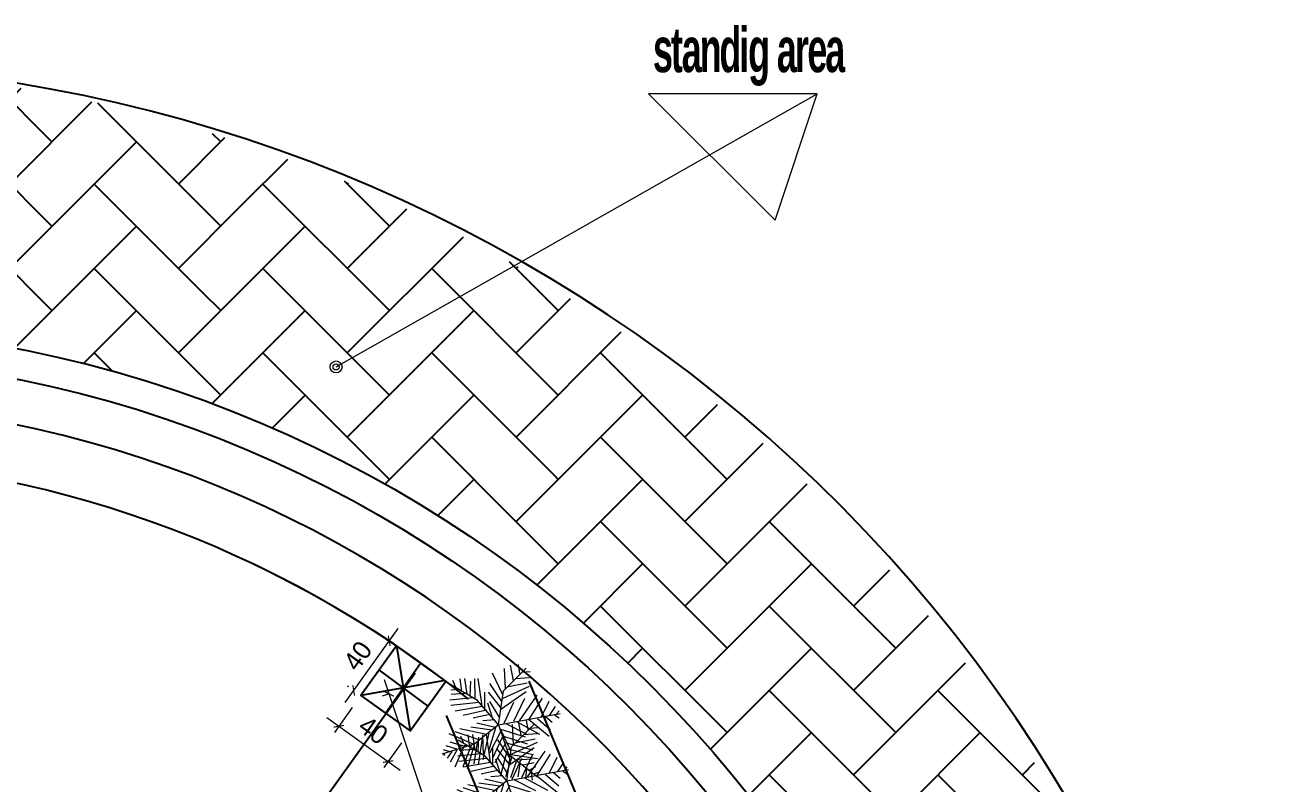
# Model space of a CAD drawing. Header units: inches. Extents: x -291016 to -124071, y 25078 to 137196.
# Drawn here: x -172398 to -171560, y 42668 to 43177 of the extents above; entities that cross this region are included whole.
import ezdxf

# ---------------------------------------------------------------- set-up
doc = ezdxf.new("R2010")
doc.units = ezdxf.units.IN
doc.header["$MEASUREMENT"] = 0
for name, color, linetype, lineweight in [('DOOR', 112, 'Continuous', 20), ('Furn', 106, 'Continuous', 9), ('WALL SEC', 7, 'Continuous', 50)]:
    doc.layers.add(name, color=color, linetype=linetype, lineweight=lineweight)
doc.dimstyles.new('50PEA1', dxfattribs={"dimscale": 0, "dimtxt": 12.5, "dimasz": 5, "dimexe": 5, "dimexo": 10, "dimgap": 5, "dimtad": 1, "dimdec": 0, "dimdsep": 46, "dimtxsty": 'Standard', "dimblk1": 'ARCHTICK', "dimblk2": 'ARCHTICK', "dimsah": 1, "dimcen": 2.5, "dimdle": 10, "dimclrd": 8, "dimclre": 8, "dimclrt": 7, "dimadec": 0, "dimazin": 0, "dimtfac": 1, "dimtdec": 0, "dimtix": 1, "dimtmove": 2, "dimatfit": 3, "dimldrblk": 'ARCHTICK', "dimfxl": 1, "dimtolj": 1, "dimtzin": 0, "dimlwd": 13, "dimlwe": 13, "dimarcsym": 0})
pattern_1 = [(45, (-204764.96, 2114.96), (4e-15, 56.568542), [120, -40]), (135, (-204736.674, 2143.246), (4e-15, 56.568542), [120, -40])]

# ---------------------------------------------------------------- blocks, each defined once
blk = doc.blocks.new('*U4')
for p, q in [((-7.288, 39.707), (-21.778, 46.673)), ((-8.737, 47.138), (-17.069, 52.711)), ((-10.186, 53.64), (-13.084, 55.962)), ((0, 0), (-10.5, 57)), ((-9.099, 51.782), (-6.563, 55.962)), ((-7.65, 43.423), (-2.578, 49.46)), ((-5.839, 35.992), (4.667, 48.067)), ((-5.114, 27.632), (10.463, 46.673)), ((-3.665, 19.273), (-27.574, 35.527)), ((-5.114, 28.097), (-24.676, 40.636)), ((-2.941, 16.486), (8.652, 37.85)), ((27, 9), (48, 36)), ((27.127, 9.056), (31.112, 35.992)), ((44.153, 36.456), (45.239, 32.741)), ((-31.5, 4.5), (-52.5, 25.5)), ((-48.585, 21.131), (-49.309, 29.026)), ((-43.513, 28.561), (-42.427, 15.558)), ((-38.442, 26.239), (-34.819, 7.663)), ((-35.544, 28.097), (-24.314, 3.947)), ((-14.533, 2.09), (-30.834, 25.31)), ((-24.314, 23.917), (-2.941, 13.7)), ((-1.129, 6.734), (9.014, 26.704)), ((3.942, 1.625), (11.187, 24.381)), ((10.101, 3.483), (17.708, 26.239)), ((16.259, 5.805), (23.142, 31.348)), ((22.055, 7.198), (27.489, 32.277)), ((31.836, 30.883), (32.561, 16.486)), ((35.096, 32.741), (37.27, 22.524)), ((38.719, 34.134), (41.979, 28.561)), ((40.53, 25.775), (48.862, 24.846)), ((43.791, 29.954), (51.036, 30.883)), ((-47.498, 19.737), (-55.83, 18.344)), ((-40.615, 13.7), (-55.105, 10.913)), ((-20.691, 13.7), (-1.129, 4.876)), ((29.662, 12.307), (48.137, 6.269)), ((33.285, 16.486), (48.862, 10.913)), ((36.183, 19.737), (48.137, 17.88)), ((-33.37, 6.269), (-52.207, 5.34)), ((-28.299, 3.483), (-47.86, -5.805)), ((-21.416, 3.018), (-38.079, -8.128)), ((0, 0), (-31.5, 4.5)), ((-15.982, 2.09), (-30.11, -9.521)), ((0, 0), (-22.5, -19.5)), ((-6.563, 1.161), (-21.416, -8.128)), ((0, 0), (27, 9)), ((0, 0), (18, -22.5)), ((6.478, 1.625), (26.04, -8.592)), ((11.187, 3.483), (30.749, -5.805)), ((18.07, 5.805), (35.096, -3.483)), ((24.229, 7.663), (46.688, 1.625)), ((-6.563, -5.805), (-19.967, -9.985)), ((-13.446, -11.378), (-8.737, -32.741)), ((-9.461, -8.592), (-6.201, -23.453)), ((-4.752, -3.483), (-3.665, -14.629)), ((2.493, -3.019), (-1.491, -20.202)), ((1.769, -2.555), (24.229, -9.521)), ((5.029, -6.27), (2.131, -25.775)), ((9.014, -11.378), (3.58, -35.992)), ((7.565, -9.056), (32.198, -14.629)), ((-17.431, -15.094), (-42.789, -18.809)), ((-24.314, -21.596), (-42.427, -22.06)), ((-22.5, -19.5), (-37.5, -45)), ((-15.257, -12.772), (-30.11, -12.772)), ((-20.691, -18.345), (-17.793, -44.352)), ((-17.069, -15.094), (-12.721, -40.172)), ((14.085, -16.951), (6.478, -40.172)), ((18.07, -22.524), (8.289, -45.745)), ((12.274, -15.094), (36.907, -18.809)), ((16.259, -19.738), (36.183, -22.989)), ((18, -22.5), (27, -52.5)), ((18.433, -22.524), (40.53, -29.026)), ((-28.299, -29.026), (-42.789, -31.348)), ((-30.834, -34.135), (-42.427, -35.528)), ((-26.849, -26.24), (-40.253, -25.775)), ((-29.023, -30.884), (-27.936, -43.887)), ((-25.038, -23.918), (-22.865, -45.281)), ((20.244, -30.419), (15.897, -44.816)), ((19.157, -25.311), (38.719, -33.206)), ((21.331, -32.741), (39.081, -40.636)), ((-34.457, -39.708), (-40.978, -42.494)), ((-32.646, -36.921), (-31.921, -44.352)), ((22.78, -37.85), (19.519, -48.532)), ((22.78, -38.314), (34.372, -44.816)), ((24.591, -45.745), (23.142, -50.854)), ((24.591, -43.423), (30.749, -47.603)), ((26.764, -49.925), (28.213, -50.854))]:
    blk.add_line(p, q)
blk = doc.blocks.new('_ArchTick')
at = {"color": 0, "const_width": 0.15}
blk.add_lwpolyline([(-0.5, -0.5), (0.5, 0.5)], dxfattribs=at)
blk = doc.blocks.new('*D295')
at = {"layer": 'Defpoints', "color": 0, "linetype": 'Continuous', "ltscale": 0.2, "transparency": 16777216}
for p in [(-172148.52, 42761.07), (-172177.17, 42731.26), (-172172.35, 42727.8)]:
    blk.add_point(p, dxfattribs=at)
at = {"layer": 'DOOR', "color": 8, "lineweight": 13, "ltscale": 0.2, "transparency": 16777216}
blk.add_line((-172147.52, 42772.65), (-172183, 42723.13), dxfattribs=at)
at = {"layer": 'DOOR', "color": 8, "linetype": 'Continuous', "lineweight": 13, "ltscale": 0.2, "transparency": 16777216}
for p, q in [((-172156.65, 42766.89), (-172157.41, 42767.43)), ((-172180.48, 42733.63), (-172181.24, 42734.17))]:
    blk.add_line(p, q, dxfattribs=at)
at = {"layer": 'DOOR', "color": 8, "linetype": 'Continuous', "lineweight": 13, "ltscale": 0.2, "transparency": 16777216, "xscale": 5, "yscale": 5, "zscale": 5}
for p, rotation in [((-172153.35, 42764.52), 54.38764121497523), ((-172177.17, 42731.26), 234.3876412149752)]:
    blk.add_blockref('_ArchTick', p, dxfattribs=dict(at, rotation=rotation))
at = {"layer": 'DOOR', "color": 7, "linetype": 'Continuous', "ltscale": 0.2, "transparency": 16777216, "insert": (-172174.41, 42754.44), "char_height": 12.5, "attachment_point": 5, "rotation": 54.38764}
blk.add_mtext('\\A1;40', dxfattribs=at)
blk = doc.blocks.new('*D296')
at = {"layer": 'Defpoints', "color": 0, "linetype": 'Continuous', "ltscale": 0.2, "transparency": 16777216}
for p in [(-172172.35, 42727.8), (-172139.31, 42704.14), (-172154.07, 42683.53)]:
    blk.add_point(p, dxfattribs=at)
at = {"layer": 'DOOR', "color": 8, "lineweight": 13, "ltscale": 0.2, "transparency": 16777216}
blk.add_line((-172195.24, 42713.02), (-172145.94, 42677.71), dxfattribs=at)
at = {"layer": 'DOOR', "color": 8, "linetype": 'Continuous', "lineweight": 13, "ltscale": 0.2, "transparency": 16777216}
for p, q in [((-172178.17, 42719.67), (-172190.02, 42703.13)), ((-172145.13, 42696.01), (-172156.98, 42679.47))]:
    blk.add_line(p, q, dxfattribs=at)
at = {"layer": 'DOOR', "color": 8, "linetype": 'Continuous', "lineweight": 13, "ltscale": 0.2, "transparency": 16777216, "xscale": 5, "yscale": 5, "zscale": 5}
for p, rotation in [((-172187.11, 42707.19), 144.3876412149424), ((-172154.07, 42683.53), 324.3876412149424)]:
    blk.add_blockref('_ArchTick', p, dxfattribs=dict(at, rotation=rotation))
at = {"layer": 'DOOR', "color": 7, "linetype": 'Continuous', "ltscale": 0.2, "transparency": 16777216, "insert": (-172164.04, 42704.51), "char_height": 12.5, "attachment_point": 5, "rotation": 324.38764}
blk.add_mtext('\\A1;40', dxfattribs=at)
blk = doc.blocks.new('*D323')
at = {"layer": 'Defpoints', "color": 0, "linetype": 'Continuous', "ltscale": 0.2, "transparency": 16777216}
for p in [(-172153.41, 42728.92), (-172143.84, 42732.13), (-171985.92, 42374.06)]:
    blk.add_point(p, dxfattribs=at)
at = {"layer": 'DOOR', "color": 8, "lineweight": 13, "ltscale": 0.2, "transparency": 16777216}
blk.add_line((-172026.48, 42349.93), (-172156.58, 42738.41), dxfattribs=at)
at = {"layer": 'DOOR', "color": 8, "linetype": 'Continuous', "lineweight": 13, "ltscale": 0.2, "transparency": 16777216}
for p, q in [((-172153.32, 42728.95), (-172158.15, 42727.34)), ((-171995.4, 42370.88), (-172034.4, 42357.82))]:
    blk.add_line(p, q, dxfattribs=at)
at = {"layer": 'DOOR', "color": 8, "linetype": 'Continuous', "lineweight": 13, "ltscale": 0.2, "transparency": 16777216, "xscale": 5, "yscale": 5, "zscale": 5}
for p, rotation in [((-172153.41, 42728.92), 108.5152456209802), ((-172029.66, 42359.41), 288.5152456209802)]:
    blk.add_blockref('_ArchTick', p, dxfattribs=dict(at, rotation=rotation))
at = {"layer": 'DOOR', "color": 7, "linetype": 'Continuous', "ltscale": 0.2, "transparency": 16777216, "insert": (-172080.87, 42547.74), "char_height": 12.5, "attachment_point": 5, "rotation": 288.51525}
blk.add_mtext('\\A1;390', dxfattribs=at)

msp = doc.modelspace()

# ---------------------------------------------------------------- hatches: boundary and pattern name
h = msp.add_hatch()
h.set_pattern_fill('AR-HBONE', color=3, scale=10, style=0)
h.set_pattern_definition(pattern_1)
h.paths.add_polyline_path([(-172304.1302, 42934.5071), (-172236.7588, 43092.8624, 0.18820168), (-172963.4359, 43066.41), (-172933.4584, 43009.462), (-173069.9584, 42937.462), (-173101.5593, 42993.3322, 0.02247933), (-173175.244, 42941.8556), (-173064.4756, 42805.0135, -0.24743831)])
h = msp.add_hatch()
h.set_pattern_fill('AR-HBONE', color=3, scale=10, style=0)
h.set_pattern_definition(pattern_1)
h.paths.add_polyline_path([(-171980.9645, 42959.5733, 0.02612448), (-172068.7339, 43016.1823), (-172185.4522, 42949.9515, -0.12975483), (-172184.9271, 42947.962, -1), (-172192.9893, 42947.962, -0.7702956), (-172185.4522, 42949.9515), (-172068.7339, 43016.1823, 0.04626595), (-172236.7588, 43092.8624), (-172304.1302, 42934.5071, -0.07635102), (-172080.1243, 42821.0442)])
h = msp.add_hatch()
h.set_pattern_fill('AR-HBONE', color=3, scale=10, style=0)
h.set_pattern_definition(pattern_1)
h.paths.add_polyline_path([(-171980.9645, 42959.5733), (-172080.1243, 42821.0442, -0.09281887), (-171869.4274, 42601.3227), (-171649.9114, 42549.4035, 0.13412671)])

# ---------------------------------------------------------------- linework, layer by layer
at = {"color": 1}
for p, q in [((-172148.5221, 42761.0668), (-172139.3114, 42704.1416)), ((-172155.8292, 42715.9726), (-172132.2626, 42749.4208)), ((-172561.5207, 42148.6158), (-172136.0233, 42743.0479)), ((-172116.0031, 42737.7749), (-172172.347, 42727.8036)), ((-172160.1681, 42744.8073), (-172127.3989, 42720.7732))]:
    msp.add_line(p, q, dxfattribs=at)
for p, q in [((-172059.7732, 42737.48), (-171791.5663, 42093.6737)), ((-172115.1592, 42714.4065), (-171831.7473, 42034.1018))]:
    msp.add_line(p, q)
msp.add_lwpolyline([(-172148.5221, 42761.0668), (-172172.347, 42727.8036), (-172139.3114, 42704.1416), (-172115.4864, 42737.4048)], close=True, dxfattribs=at)
for centre, radius in [((-172561.5207, 42148.6158), 826.9905), ((-172561.5207, 42150.6064), 805)]:
    msp.add_circle(centre, radius)
for centre, radius, start, end in [((-172561.5207, 42148.6158), 1001.9905, 296.8188995, 272.8076182), ((-172561.5207, 42150.6064), 775, 190.5824549, 168.4890146)]:
    msp.add_arc(centre, radius, start, end)
msp.add_arc((-172561.5207, 42148.6158), 738.7034, 51.3436066, 200.9954952, dxfattribs=at)
at = {"layer": 'DOOR', "color": 2, "linetype": 'Continuous', "ltscale": 0.2}
for p, q in [((-172188.9998, 42948), (-171866.4998, 43131)), ((-171866.4998, 43131), (-171979.4998, 43131)), ((-171979.4998, 43131), (-171894.4998, 43046.5)), ((-171894.4998, 43046.5), (-171866.4998, 43131))]:
    msp.add_line(p, q, dxfattribs=at)
for radius in [4.0311, 2]:
    msp.add_circle((-172188.9998, 42948), radius, dxfattribs=at)
msp.add_arc((-172561.0508, 42151.7705), 735.5578, 54.3421964, 91.061863, dxfattribs=at)

# ---------------------------------------------------------------- block references
at = {"layer": 'Furn', "ltscale": 0.2, "xscale": 0.7250000000931323, "yscale": 0.7250000000931323, "zscale": 0.725, "rotation": 270}
for p in [(-172079.9778, 42708.1656), (-172074.5911, 42670.6091)]:
    msp.add_blockref('*U4', p, dxfattribs=at)

# ---------------------------------------------------------------- texts
at = {"layer": 'WALL SEC', "linetype": 'Continuous', "ltscale": 0.2, "insert": (-171976.4998, 43175.5865), "char_height": 30, "width": 257.58934, "attachment_point": 1}
msp.add_mtext('{\\fTechnicBold|b0|i0|c2|p2;\\W0.7;\\T0.9;standig area}', dxfattribs=at)

# ---------------------------------------------------------------- dimensions: what is measured, and where the dimension line sits
at = {"layer": 'DOOR', "color": 2, "linetype": 'Continuous', "ltscale": 0.2}
for p1, p2, distance, picture, middle in [((-172148.5221, 42761.0668), (-172172.347, 42727.8036), -5.935, '*D295', (-172174.4055, 42754.442)), ((-172172.347, 42727.8036), (-172139.3114, 42704.1416), -25.351, '*D296', (-172164.0402, 42704.5089))]:
    dim = msp.add_aligned_dim(p1=p1, p2=p2, distance=distance, text='40', dimstyle='50PEA1', override={"dimscale": 1}, dxfattribs=at)
    dim.commit()
    dim.dimension.update_dxf_attribs({"geometry": picture, "text_midpoint": middle})
dim = msp.add_linear_dim(base=(-172153.4074, 42728.924), p1=(-171985.9196, 42374.0573), p2=(-172143.8397, 42732.1281), angle=288.5152456, dimstyle='50PEA1', override={"dimscale": 1}, dxfattribs=at)
dim.commit()
dim.dimension.update_dxf_attribs({"geometry": '*D323', "text_midpoint": (-172080.8661, 42547.739)})

doc.saveas('drawing.dxf')
